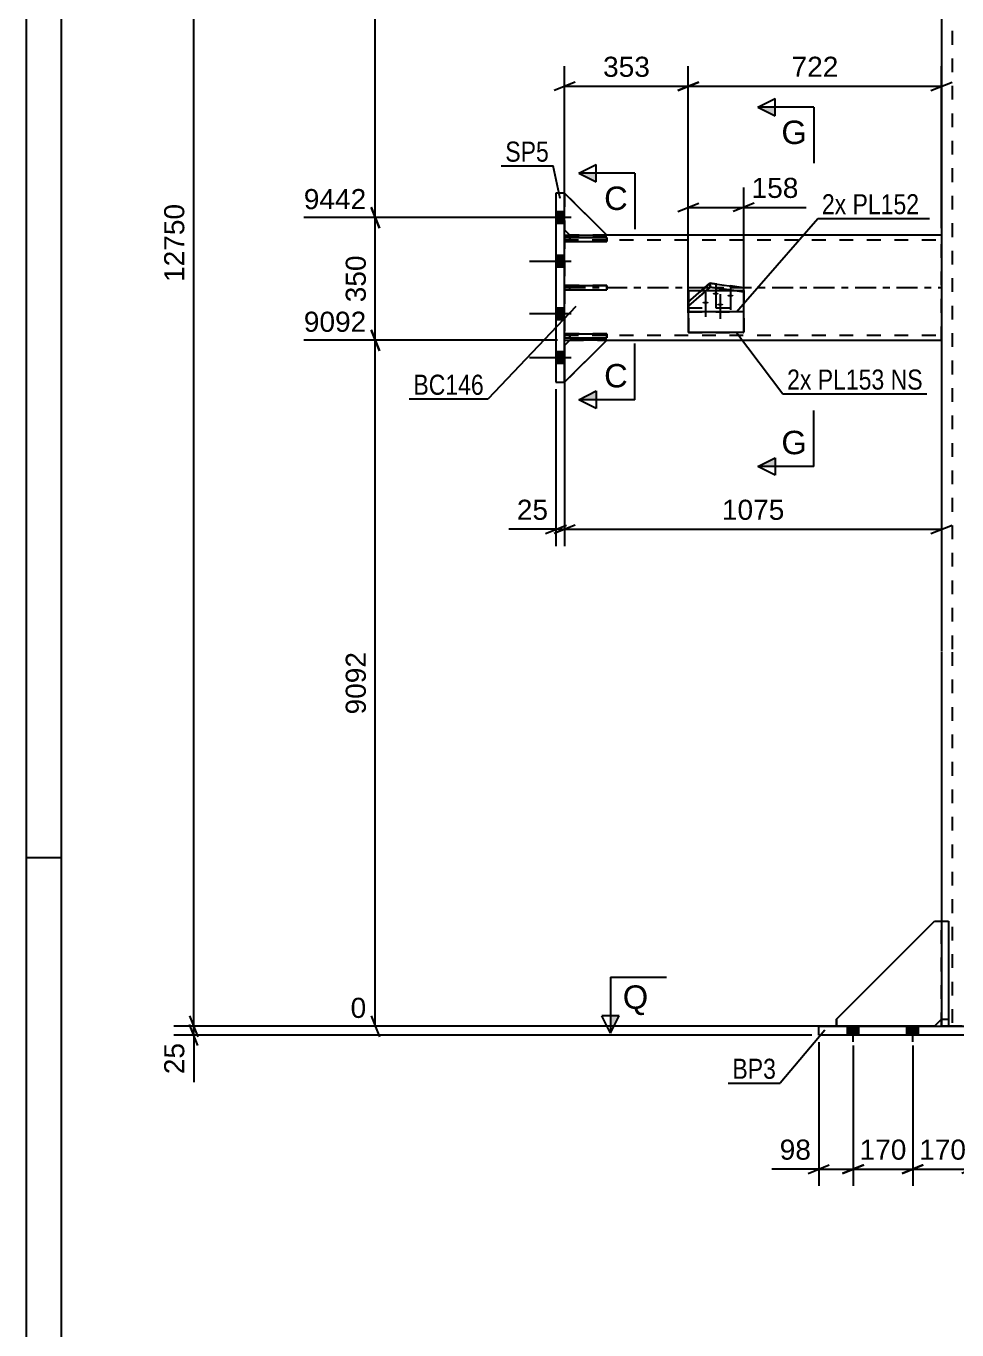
# Model space of a CAD drawing. Header units: millimetres. Extents: x 0 to 841, y 0 to 594.
# Drawn here: x 0 to 132.8, y 230.6 to 416.7 of the extents above; entities that cross this region are included whole.
import ezdxf

# ---------------------------------------------------------------- set-up
doc = ezdxf.new("R2010")
doc.units = ezdxf.units.MM
doc.linetypes.add('DXK_LINE_DOT2', pattern=[3.9198, 1.9599, -1.9599])
doc.linetypes.add('DXK_LINE_DOT3', pattern=[5.9187, 2.979, -0.9799, 0.9799, -0.9799])
doc.styles.add('Arial', font='arial.ttf', dxfattribs={"height": 0.2})
doc.styles.add('Arial Narrow', font='ARIALN.TTF', dxfattribs={"height": 0.2})

# ---------------------------------------------------------------- blocks, each defined once
blk = doc.blocks.new('Unknown-284856302-1131')
at = {"color": 5, "linetype": 'Continuous'}
for p, q in [((0, 594), (0, 0)), ((5, 589), (5, 5)), ((5, 298), (0, 298))]:
    blk.add_line(p, q, dxfattribs=at)
blk = doc.blocks.new('Bolt-284856302-4475 - 4376')
at = {"color": 1, "linetype": 'DXK_LINE_DOT2'}
for p, q in [((98.36, 379.98), (98.36, 376.46)), ((100.46, 379.7), (100.46, 376.18)), ((96.91, 378.71), (96.91, 375.18)), ((99, 378.42), (99, 374.9))]:
    blk.add_line(p, q, dxfattribs=at)
blk = doc.blocks.new('Part-284856302-4394 - 4376')
at = {"color": 7, "linetype": 'DXK_LINE_DOT2'}
for p, q in [((97.55, 379.97), (94.46, 377.27)), ((102.35, 379.31), (97.55, 379.97)), ((97.55, 379.97), (97.55, 379.41)), ((97.55, 379.41), (94.46, 376.7)), ((97.55, 379.41), (102.35, 378.74)), ((102.35, 375.87), (102.35, 379.31)), ((94.46, 377.27), (94.46, 375.87)), ((94.46, 376.44), (102.35, 376.44)), ((94.46, 375.87), (102.35, 375.87))]:
    blk.add_line(p, q, dxfattribs=at)
blk = doc.blocks.new('Bolt-284856302-4395 - 4376')
at = {"linetype": 'Continuous'}
for points in [[(98.35, 378.63), (98.45, 378.63), (98.54, 378.62), (98.62, 378.6), (98.69, 378.58), (98.74, 378.55), (98.78, 378.52), (98.8, 378.49), (98.8, 378.46), (98.78, 378.43), (98.74, 378.4), (98.69, 378.37), (98.62, 378.35), (98.54, 378.34), (98.45, 378.33), (98.35, 378.32), (98.26, 378.33), (98.17, 378.34), (98.09, 378.35), (98.02, 378.37), (97.96, 378.4), (97.92, 378.43), (97.9, 378.46), (97.9, 378.49), (97.92, 378.52), (97.96, 378.55), (98.02, 378.58), (98.09, 378.6), (98.17, 378.62), (98.26, 378.63)], [(100.45, 378.35), (100.54, 378.35), (100.63, 378.34), (100.71, 378.32), (100.78, 378.3), (100.84, 378.27), (100.88, 378.24), (100.9, 378.21), (100.9, 378.18), (100.88, 378.15), (100.84, 378.12), (100.78, 378.09), (100.71, 378.07), (100.63, 378.05), (100.54, 378.04), (100.45, 378.04), (100.35, 378.04), (100.26, 378.05), (100.18, 378.07), (100.11, 378.09), (100.06, 378.12), (100.02, 378.15), (100, 378.18), (100, 378.21), (100.02, 378.24), (100.06, 378.27), (100.11, 378.3), (100.18, 378.32), (100.26, 378.34), (100.35, 378.35)], [(96.89, 377.36), (96.99, 377.35), (97.08, 377.34), (97.16, 377.33), (97.23, 377.3), (97.28, 377.28), (97.32, 377.25), (97.34, 377.22), (97.34, 377.19), (97.32, 377.15), (97.28, 377.12), (97.23, 377.1), (97.16, 377.08), (97.08, 377.06), (96.99, 377.05), (96.89, 377.05), (96.8, 377.05), (96.71, 377.06), (96.63, 377.08), (96.56, 377.1), (96.51, 377.12), (96.47, 377.15), (96.45, 377.19), (96.45, 377.22), (96.47, 377.25), (96.51, 377.28), (96.56, 377.3), (96.63, 377.33), (96.71, 377.34), (96.8, 377.35)], [(98.99, 377.08), (99.08, 377.07), (99.17, 377.06), (99.25, 377.05), (99.32, 377.02), (99.38, 377), (99.42, 376.97), (99.44, 376.94), (99.44, 376.91), (99.42, 376.87), (99.38, 376.84), (99.32, 376.82), (99.25, 376.8), (99.17, 376.78), (99.08, 376.77), (98.99, 376.77), (98.9, 376.77), (98.81, 376.78), (98.73, 376.8), (98.66, 376.82), (98.6, 376.84), (98.56, 376.87), (98.54, 376.91), (98.54, 376.94), (98.56, 376.97), (98.6, 377), (98.66, 377.02), (98.73, 377.05), (98.81, 377.06), (98.9, 377.07)]]:
    blk.add_hatch(color=1, dxfattribs=at).paths.add_polyline_path(points)
at = {"color": 1, "linetype": 'Continuous'}
for p, q in [((98.35, 379.98), (98.35, 376.46)), ((100.45, 379.7), (100.45, 376.18)), ((96.89, 378.71), (96.89, 375.18)), ((98.99, 378.42), (98.99, 374.9))]:
    blk.add_line(p, q, dxfattribs=at)
blk = doc.blocks.new('Part-284856302-4400 - 4376')
at = {"color": 2, "linetype": 'Continuous'}
for p, q in [((94.45, 377.27), (97.54, 379.97)), ((97.54, 379.97), (102.34, 379.31)), ((97.54, 379.97), (97.54, 379.41)), ((97.54, 379.41), (94.45, 376.7)), ((102.34, 378.74), (97.54, 379.41)), ((102.34, 379.31), (102.34, 375.87)), ((94.45, 375.87), (94.45, 377.27)), ((102.34, 375.87), (94.45, 375.87))]:
    blk.add_line(p, q, dxfattribs=at)
at = {"color": 7, "linetype": 'DXK_LINE_DOT2'}
blk.add_line((94.45, 376.44), (102.34, 376.44), dxfattribs=at)
blk = doc.blocks.new('Bolt-284856302-4474 - 4376')
at = {"linetype": 'Continuous'}
for points in [[(75.56, 390.16), (75.56, 388.51), (76.81, 388.51), (76.81, 390.16)], [(75.56, 390.16), (75.56, 388.51), (76.81, 388.51), (76.81, 390.16)], [(75.56, 390.16), (75.56, 388.51), (76.81, 388.51), (76.81, 390.16)], [(75.56, 383.91), (75.56, 382.26), (76.81, 382.26), (76.81, 383.91)], [(75.56, 383.91), (75.56, 382.26), (76.81, 382.26), (76.81, 383.91)], [(75.56, 376.41), (75.56, 374.76), (76.81, 374.76), (76.81, 376.41)], [(75.56, 376.41), (75.56, 374.76), (76.81, 374.76), (76.81, 376.41)], [(75.56, 370.16), (75.56, 368.51), (76.81, 368.51), (76.81, 370.16)], [(75.56, 370.16), (75.56, 368.51), (76.81, 368.51), (76.81, 370.16)], [(75.56, 370.16), (75.56, 368.51), (76.81, 368.51), (76.81, 370.16)]]:
    blk.add_hatch(color=1, dxfattribs=at).paths.add_polyline_path(points)
at = {"color": 1, "linetype": 'Continuous'}
for p, q in [((77.76, 389.34), (71.81, 389.34)), ((77.76, 389.34), (71.81, 389.34)), ((77.76, 389.34), (71.81, 389.34)), ((76.81, 390.16), (75.56, 390.16)), ((76.81, 390.16), (75.56, 390.16)), ((76.81, 390.16), (75.56, 390.16)), ((76.81, 388.51), (75.56, 388.51)), ((76.81, 388.51), (75.56, 388.51)), ((76.81, 388.51), (75.56, 388.51)), ((76.81, 383.91), (75.56, 383.91)), ((76.81, 383.91), (75.56, 383.91)), ((77.76, 383.09), (71.81, 383.09)), ((77.76, 383.09), (71.81, 383.09)), ((76.81, 382.26), (75.56, 382.26)), ((76.81, 382.26), (75.56, 382.26)), ((76.81, 376.41), (75.56, 376.41)), ((76.81, 376.41), (75.56, 376.41)), ((77.76, 375.59), (71.81, 375.59)), ((77.76, 375.59), (71.81, 375.59)), ((76.81, 374.76), (75.56, 374.76)), ((76.81, 374.76), (75.56, 374.76)), ((77.76, 369.34), (71.81, 369.34)), ((77.76, 369.34), (71.81, 369.34)), ((77.76, 369.34), (71.81, 369.34)), ((76.81, 370.16), (75.56, 370.16)), ((76.81, 370.16), (75.56, 370.16)), ((76.81, 370.16), (75.56, 370.16)), ((76.81, 368.51), (75.56, 368.51)), ((76.81, 368.51), (75.56, 368.51)), ((76.81, 368.51), (75.56, 368.51))]:
    blk.add_line(p, q, dxfattribs=at)
blk = doc.blocks.new('Part-284856302-4413 - 4376')
at = {"color": 7, "linetype": 'DXK_LINE_DOT2'}
for p, q in [((82.81, 372.76), (76.81, 372.76)), ((76.81, 372.76), (76.81, 372.16)), ((76.81, 372.16), (82.81, 372.16)), ((77.56, 372.76), (77.56, 372.16)), ((82.81, 372.16), (82.81, 372.76))]:
    blk.add_line(p, q, dxfattribs=at)
blk = doc.blocks.new('Part-284856302-4414 - 4376')
at = {"color": 2, "linetype": 'Continuous'}
for p, q in [((76.81, 372.76), (82.81, 372.76)), ((76.81, 372.76), (76.81, 372.16)), ((76.81, 372.16), (82.81, 372.16)), ((82.81, 372.76), (82.81, 372.16))]:
    blk.add_line(p, q, dxfattribs=at)
at = {"color": 7, "linetype": 'DXK_LINE_DOT2'}
blk.add_line((77.56, 372.16), (77.56, 372.76), dxfattribs=at)
blk = doc.blocks.new('Part-284856302-4415 - 4376')
at = {"color": 2, "linetype": 'Continuous'}
for p, q in [((76.81, 379.64), (82.81, 379.64)), ((76.81, 379.64), (76.81, 379.04)), ((82.81, 379.64), (82.81, 379.04)), ((76.81, 379.04), (82.81, 379.04))]:
    blk.add_line(p, q, dxfattribs=at)
at = {"color": 7, "linetype": 'DXK_LINE_DOT2'}
blk.add_line((77.56, 379.04), (77.56, 379.64), dxfattribs=at)
blk = doc.blocks.new('Part-284856302-4487 - 4376')
at = {"color": 7, "linetype": 'DXK_LINE_DOT2'}
for p, q in [((115.56, 274.94), (129.56, 288.94)), ((129.56, 288.94), (130.56, 288.94)), ((130.56, 288.94), (130.56, 274.94)), ((115.56, 273.94), (115.56, 274.94)), ((129.56, 273.94), (115.56, 273.94)), ((130.56, 274.94), (129.56, 273.94))]:
    blk.add_line(p, q, dxfattribs=at)
blk = doc.blocks.new('Part-284856302-4488 - 4376')
at = {"color": 2, "linetype": 'Continuous'}
for p, q in [((115.56, 274.94), (129.56, 288.94)), ((129.56, 288.94), (130.56, 288.94)), ((115.56, 274.94), (115.56, 273.94)), ((130.56, 274.94), (129.56, 273.94))]:
    blk.add_line(p, q, dxfattribs=at)
at = {"color": 7, "linetype": 'DXK_LINE_DOT2'}
for p, q in [((130.56, 288.94), (130.56, 274.94)), ((129.56, 273.94), (115.56, 273.94))]:
    blk.add_line(p, q, dxfattribs=at)
blk = doc.blocks.new('Part-284856302-4493 - 4376')
at = {"color": 2, "linetype": 'Continuous'}
for p, q in [((94.45, 378.92), (96.34, 378.92)), ((94.45, 378.92), (94.45, 377.27)), ((94.45, 375.87), (94.45, 372.92)), ((102.34, 375.87), (102.34, 372.92)), ((102.34, 372.92), (94.45, 372.92))]:
    blk.add_line(p, q, dxfattribs=at)
at = {"color": 7, "linetype": 'DXK_LINE_DOT2'}
for p, q in [((96.34, 378.92), (102.34, 378.92)), ((102.34, 378.92), (102.34, 375.87)), ((94.45, 377.27), (94.45, 375.87))]:
    blk.add_line(p, q, dxfattribs=at)
blk = doc.blocks.new('Part-284856302-4441 - 4376')
at = {"color": 2, "linetype": 'Continuous'}
for p, q in [((130.56, 435.56), (130.56, 327.44)), ((130.56, 327.34), (130.56, 288.94))]:
    blk.add_line(p, q, dxfattribs=at)
at = {"color": 7, "linetype": 'DXK_LINE_DOT2'}
for p, q in [((132.06, 435.56), (132.06, 327.44)), ((132.06, 327.34), (132.06, 273.94)), ((130.56, 288.94), (130.56, 273.94)), ((180.56, 273.94), (130.56, 273.94))]:
    blk.add_line(p, q, dxfattribs=at)
blk = doc.blocks.new('Bolt-284856302-4471 - 4376')
at = {"linetype": 'Continuous'}
for points in [[(118.78, 273.94), (117.13, 273.94), (117.13, 272.69), (118.78, 272.69)], [(118.78, 273.94), (117.13, 273.94), (117.13, 272.69), (118.78, 272.69)], [(118.78, 273.94), (117.13, 273.94), (117.13, 272.69), (118.78, 272.69)], [(118.78, 273.94), (117.13, 273.94), (117.13, 272.69), (118.78, 272.69)], [(118.78, 273.94), (117.13, 273.94), (117.13, 272.69), (118.78, 272.69)], [(118.78, 273.94), (117.13, 273.94), (117.13, 272.69), (118.78, 272.69)], [(118.78, 273.94), (117.13, 273.94), (117.13, 272.69), (118.78, 272.69)], [(118.78, 273.94), (117.13, 273.94), (117.13, 272.69), (118.78, 272.69)], [(127.28, 273.94), (125.63, 273.94), (125.63, 272.69), (127.28, 272.69)], [(127.28, 273.94), (125.63, 273.94), (125.63, 272.69), (127.28, 272.69)], [(127.28, 273.94), (125.63, 273.94), (125.63, 272.69), (127.28, 272.69)], [(127.28, 273.94), (125.63, 273.94), (125.63, 272.69), (127.28, 272.69)], [(127.28, 273.94), (125.63, 273.94), (125.63, 272.69), (127.28, 272.69)], [(127.28, 273.94), (125.63, 273.94), (125.63, 272.69), (127.28, 272.69)], [(127.28, 273.94), (125.63, 273.94), (125.63, 272.69), (127.28, 272.69)], [(127.28, 273.94), (125.63, 273.94), (125.63, 272.69), (127.28, 272.69)], [(135.78, 273.94), (134.13, 273.94), (134.13, 272.69), (135.78, 272.69)], [(135.78, 273.94), (134.13, 273.94), (134.13, 272.69), (135.78, 272.69)], [(135.78, 273.94), (134.13, 273.94), (134.13, 272.69), (135.78, 272.69)], [(135.78, 273.94), (134.13, 273.94), (134.13, 272.69), (135.78, 272.69)], [(148.88, 273.94), (147.23, 273.94), (147.23, 272.69), (148.88, 272.69)], [(148.88, 273.94), (147.23, 273.94), (147.23, 272.69), (148.88, 272.69)], [(148.88, 273.94), (147.23, 273.94), (147.23, 272.69), (148.88, 272.69)], [(148.88, 273.94), (147.23, 273.94), (147.23, 272.69), (148.88, 272.69)], [(163.88, 273.94), (162.23, 273.94), (162.23, 272.69), (163.88, 272.69)], [(163.88, 273.94), (162.23, 273.94), (162.23, 272.69), (163.88, 272.69)], [(163.88, 273.94), (162.23, 273.94), (162.23, 272.69), (163.88, 272.69)], [(163.88, 273.94), (162.23, 273.94), (162.23, 272.69), (163.88, 272.69)], [(176.98, 273.94), (175.33, 273.94), (175.33, 272.69), (176.98, 272.69)], [(176.98, 273.94), (175.33, 273.94), (175.33, 272.69), (176.98, 272.69)], [(176.98, 273.94), (175.33, 273.94), (175.33, 272.69), (176.98, 272.69)], [(176.98, 273.94), (175.33, 273.94), (175.33, 272.69), (176.98, 272.69)], [(185.48, 273.94), (183.83, 273.94), (183.83, 272.69), (185.48, 272.69)], [(185.48, 273.94), (183.83, 273.94), (183.83, 272.69), (185.48, 272.69)], [(185.48, 273.94), (183.83, 273.94), (183.83, 272.69), (185.48, 272.69)], [(185.48, 273.94), (183.83, 273.94), (183.83, 272.69), (185.48, 272.69)], [(185.48, 273.94), (183.83, 273.94), (183.83, 272.69), (185.48, 272.69)], [(185.48, 273.94), (183.83, 273.94), (183.83, 272.69), (185.48, 272.69)], [(185.48, 273.94), (183.83, 273.94), (183.83, 272.69), (185.48, 272.69)], [(185.48, 273.94), (183.83, 273.94), (183.83, 272.69), (185.48, 272.69)], [(193.98, 273.94), (192.33, 273.94), (192.33, 272.69), (193.98, 272.69)], [(193.98, 273.94), (192.33, 273.94), (192.33, 272.69), (193.98, 272.69)], [(193.98, 273.94), (192.33, 273.94), (192.33, 272.69), (193.98, 272.69)], [(193.98, 273.94), (192.33, 273.94), (192.33, 272.69), (193.98, 272.69)], [(193.98, 273.94), (192.33, 273.94), (192.33, 272.69), (193.98, 272.69)], [(193.98, 273.94), (192.33, 273.94), (192.33, 272.69), (193.98, 272.69)], [(193.98, 273.94), (192.33, 273.94), (192.33, 272.69), (193.98, 272.69)], [(193.98, 273.94), (192.33, 273.94), (192.33, 272.69), (193.98, 272.69)]]:
    blk.add_hatch(color=1, dxfattribs=at).paths.add_polyline_path(points)
at = {"color": 1, "linetype": 'Continuous'}
for p, q in [((117.13, 272.69), (117.13, 273.94)), ((117.13, 272.69), (117.13, 273.94)), ((117.13, 272.69), (117.13, 273.94)), ((117.13, 272.69), (117.13, 273.94)), ((117.13, 272.69), (117.13, 273.94)), ((117.13, 272.69), (117.13, 273.94)), ((117.13, 272.69), (117.13, 273.94)), ((117.13, 272.69), (117.13, 273.94)), ((117.96, 271.74), (117.96, 273.94)), ((117.96, 271.74), (117.96, 273.94)), ((117.96, 271.74), (117.96, 273.94)), ((117.96, 271.74), (117.96, 273.94)), ((117.96, 271.74), (117.96, 273.94)), ((117.96, 271.74), (117.96, 273.94)), ((117.96, 271.74), (117.96, 273.94)), ((117.96, 271.74), (117.96, 273.94)), ((118.78, 272.69), (118.78, 273.94)), ((118.78, 272.69), (118.78, 273.94)), ((118.78, 272.69), (118.78, 273.94)), ((118.78, 272.69), (118.78, 273.94)), ((118.78, 272.69), (118.78, 273.94)), ((118.78, 272.69), (118.78, 273.94)), ((118.78, 272.69), (118.78, 273.94)), ((118.78, 272.69), (118.78, 273.94)), ((125.63, 272.69), (125.63, 273.94)), ((125.63, 272.69), (125.63, 273.94)), ((125.63, 272.69), (125.63, 273.94)), ((125.63, 272.69), (125.63, 273.94)), ((125.63, 272.69), (125.63, 273.94)), ((125.63, 272.69), (125.63, 273.94)), ((125.63, 272.69), (125.63, 273.94)), ((125.63, 272.69), (125.63, 273.94)), ((126.46, 271.74), (126.46, 273.94)), ((126.46, 271.74), (126.46, 273.94)), ((126.46, 271.74), (126.46, 273.94)), ((126.46, 271.74), (126.46, 273.94)), ((126.46, 271.74), (126.46, 273.94)), ((126.46, 271.74), (126.46, 273.94)), ((126.46, 271.74), (126.46, 273.94)), ((126.46, 271.74), (126.46, 273.94)), ((127.28, 272.69), (127.28, 273.94)), ((127.28, 272.69), (127.28, 273.94)), ((127.28, 272.69), (127.28, 273.94)), ((127.28, 272.69), (127.28, 273.94)), ((127.28, 272.69), (127.28, 273.94)), ((127.28, 272.69), (127.28, 273.94)), ((127.28, 272.69), (127.28, 273.94)), ((127.28, 272.69), (127.28, 273.94)), ((134.13, 272.69), (134.13, 273.94)), ((134.13, 272.69), (134.13, 273.94)), ((134.13, 272.69), (134.13, 273.94)), ((134.13, 272.69), (134.13, 273.94)), ((134.96, 271.74), (134.96, 273.94)), ((134.96, 271.74), (134.96, 273.94)), ((134.96, 271.74), (134.96, 273.94)), ((134.96, 271.74), (134.96, 273.94)), ((135.78, 272.69), (135.78, 273.94)), ((135.78, 272.69), (135.78, 273.94)), ((135.78, 272.69), (135.78, 273.94)), ((135.78, 272.69), (135.78, 273.94)), ((147.23, 272.69), (147.23, 273.94)), ((147.23, 272.69), (147.23, 273.94)), ((147.23, 272.69), (147.23, 273.94)), ((147.23, 272.69), (147.23, 273.94)), ((148.06, 271.74), (148.06, 273.94)), ((148.06, 271.74), (148.06, 273.94)), ((148.06, 271.74), (148.06, 273.94)), ((148.06, 271.74), (148.06, 273.94)), ((148.88, 272.69), (148.88, 273.94)), ((148.88, 272.69), (148.88, 273.94)), ((148.88, 272.69), (148.88, 273.94)), ((148.88, 272.69), (148.88, 273.94)), ((162.23, 272.69), (162.23, 273.94)), ((162.23, 272.69), (162.23, 273.94)), ((162.23, 272.69), (162.23, 273.94)), ((162.23, 272.69), (162.23, 273.94)), ((163.06, 271.74), (163.06, 273.94)), ((163.06, 271.74), (163.06, 273.94)), ((163.06, 271.74), (163.06, 273.94)), ((163.06, 271.74), (163.06, 273.94)), ((163.88, 272.69), (163.88, 273.94)), ((163.88, 272.69), (163.88, 273.94)), ((163.88, 272.69), (163.88, 273.94)), ((163.88, 272.69), (163.88, 273.94)), ((175.33, 272.69), (175.33, 273.94)), ((175.33, 272.69), (175.33, 273.94)), ((175.33, 272.69), (175.33, 273.94)), ((175.33, 272.69), (175.33, 273.94)), ((176.16, 271.74), (176.16, 273.94)), ((176.16, 271.74), (176.16, 273.94)), ((176.16, 271.74), (176.16, 273.94)), ((176.16, 271.74), (176.16, 273.94)), ((176.98, 272.69), (176.98, 273.94)), ((176.98, 272.69), (176.98, 273.94)), ((176.98, 272.69), (176.98, 273.94)), ((176.98, 272.69), (176.98, 273.94)), ((183.83, 272.69), (183.83, 273.94)), ((183.83, 272.69), (183.83, 273.94)), ((183.83, 272.69), (183.83, 273.94)), ((183.83, 272.69), (183.83, 273.94)), ((183.83, 272.69), (183.83, 273.94)), ((183.83, 272.69), (183.83, 273.94)), ((183.83, 272.69), (183.83, 273.94)), ((183.83, 272.69), (183.83, 273.94)), ((184.66, 271.74), (184.66, 273.94)), ((184.66, 271.74), (184.66, 273.94)), ((184.66, 271.74), (184.66, 273.94)), ((184.66, 271.74), (184.66, 273.94)), ((184.66, 271.74), (184.66, 273.94)), ((184.66, 271.74), (184.66, 273.94)), ((184.66, 271.74), (184.66, 273.94)), ((184.66, 271.74), (184.66, 273.94)), ((185.48, 272.69), (185.48, 273.94)), ((185.48, 272.69), (185.48, 273.94)), ((185.48, 272.69), (185.48, 273.94)), ((185.48, 272.69), (185.48, 273.94)), ((185.48, 272.69), (185.48, 273.94)), ((185.48, 272.69), (185.48, 273.94)), ((185.48, 272.69), (185.48, 273.94)), ((185.48, 272.69), (185.48, 273.94)), ((192.33, 272.69), (192.33, 273.94)), ((192.33, 272.69), (192.33, 273.94)), ((192.33, 272.69), (192.33, 273.94)), ((192.33, 272.69), (192.33, 273.94)), ((192.33, 272.69), (192.33, 273.94)), ((192.33, 272.69), (192.33, 273.94)), ((192.33, 272.69), (192.33, 273.94)), ((192.33, 272.69), (192.33, 273.94)), ((193.16, 271.74), (193.16, 273.94)), ((193.16, 271.74), (193.16, 273.94)), ((193.16, 271.74), (193.16, 273.94)), ((193.16, 271.74), (193.16, 273.94)), ((193.16, 271.74), (193.16, 273.94)), ((193.16, 271.74), (193.16, 273.94)), ((193.16, 271.74), (193.16, 273.94)), ((193.16, 271.74), (193.16, 273.94)), ((193.98, 272.69), (193.98, 273.94)), ((193.98, 272.69), (193.98, 273.94)), ((193.98, 272.69), (193.98, 273.94)), ((193.98, 272.69), (193.98, 273.94)), ((193.98, 272.69), (193.98, 273.94)), ((193.98, 272.69), (193.98, 273.94)), ((193.98, 272.69), (193.98, 273.94)), ((193.98, 272.69), (193.98, 273.94))]:
    blk.add_line(p, q, dxfattribs=at)
blk = doc.blocks.new('Part-284856302-4484 - 4376')
at = {"color": 7, "linetype": 'DXK_LINE_DOT2'}
for p, q in [((130.56, 273.94), (130.56, 288.94)), ((130.56, 288.94), (131.56, 288.94)), ((131.56, 288.94), (131.56, 273.94)), ((130.56, 274.94), (131.56, 274.94)), ((131.56, 273.94), (130.56, 273.94))]:
    blk.add_line(p, q, dxfattribs=at)
blk = doc.blocks.new('Part-284856302-4494 - 4376')
at = {"color": 7, "linetype": 'DXK_LINE_DOT2'}
for p, q in [((82.81, 386.51), (76.81, 386.51)), ((76.81, 386.51), (76.81, 385.91)), ((76.81, 385.91), (82.81, 385.91)), ((77.56, 386.51), (77.56, 385.91)), ((82.81, 385.91), (82.81, 386.51))]:
    blk.add_line(p, q, dxfattribs=at)
blk = doc.blocks.new('Part-284856302-4495 - 4376')
at = {"color": 7, "linetype": 'DXK_LINE_DOT2'}
for p, q in [((82.81, 379.64), (76.81, 379.64)), ((76.81, 379.64), (76.81, 379.04)), ((77.56, 379.04), (77.56, 379.64)), ((82.81, 379.04), (82.81, 379.64)), ((76.81, 379.04), (82.81, 379.04))]:
    blk.add_line(p, q, dxfattribs=at)
blk = doc.blocks.new('Part-284856302-4522 - 4376')
at = {"color": 7, "linetype": 'DXK_LINE_DOT2'}
for p, q in [((94.46, 378.92), (94.46, 372.92)), ((94.46, 378.92), (102.35, 378.92)), ((102.35, 378.92), (102.35, 372.92)), ((94.46, 372.92), (102.35, 372.92))]:
    blk.add_line(p, q, dxfattribs=at)
blk = doc.blocks.new('Part-284856302-4529 - 4376')
at = {"color": 2, "linetype": 'Continuous'}
for p, q in [((130.56, 288.94), (130.56, 273.94)), ((130.56, 288.94), (131.56, 288.94)), ((131.56, 288.94), (131.56, 273.94)), ((130.56, 274.94), (131.56, 274.94))]:
    blk.add_line(p, q, dxfattribs=at)
at = {"color": 7, "linetype": 'DXK_LINE_DOT2'}
blk.add_line((130.56, 273.94), (131.56, 273.94), dxfattribs=at)
blk = doc.blocks.new('Part-284856302-4547 - 4376')
at = {"color": 7, "linetype": 'DXK_LINE_DOT2'}
for p, q in [((76.81, 387.59), (76.81, 392.84)), ((76.81, 392.84), (82.81, 386.84)), ((77.56, 386.84), (76.81, 387.59)), ((82.81, 386.84), (77.56, 386.84))]:
    blk.add_line(p, q, dxfattribs=at)
blk = doc.blocks.new('Part-284856302-4548 - 4376')
at = {"color": 2, "linetype": 'Continuous'}
for p, q in [((76.81, 392.84), (82.81, 386.84)), ((76.81, 387.59), (77.56, 386.84)), ((77.56, 386.84), (82.81, 386.84))]:
    blk.add_line(p, q, dxfattribs=at)
at = {"color": 7, "linetype": 'DXK_LINE_DOT2'}
blk.add_line((76.81, 392.84), (76.81, 387.59), dxfattribs=at)
blk = doc.blocks.new('Part-284856302-4552 - 4376')
at = {"color": 2, "linetype": 'Continuous'}
for p, q in [((76.81, 386.51), (82.81, 386.51)), ((76.81, 386.51), (76.81, 385.91)), ((76.81, 385.91), (82.81, 385.91)), ((82.81, 386.51), (82.81, 385.91))]:
    blk.add_line(p, q, dxfattribs=at)
at = {"color": 7, "linetype": 'DXK_LINE_DOT2'}
blk.add_line((77.56, 385.91), (77.56, 386.51), dxfattribs=at)
blk = doc.blocks.new('Part-284856302-4557 - 4376')
at = {"color": 2, "linetype": 'Continuous'}
for p, q in [((76.81, 386.84), (77.56, 386.84)), ((130.56, 386.84), (82.81, 386.84)), ((76.81, 371.84), (77.56, 371.84)), ((82.81, 371.84), (130.56, 371.84))]:
    blk.add_line(p, q, dxfattribs=at)
at = {"color": 7, "linetype": 'DXK_LINE_DOT2'}
for p, q in [((76.81, 386.84), (76.81, 371.84)), ((76.81, 386.14), (130.56, 386.14)), ((77.56, 386.84), (82.81, 386.84)), ((130.56, 371.84), (130.56, 386.84)), ((130.56, 386.84), (130.56, 386.84)), ((130.56, 386.84), (130.56, 386.84)), ((76.81, 372.54), (130.56, 372.54)), ((77.56, 371.84), (82.81, 371.84)), ((130.56, 371.84), (130.56, 371.84)), ((130.56, 371.84), (130.56, 371.84))]:
    blk.add_line(p, q, dxfattribs=at)
at = {"color": 7, "linetype": 'DXK_LINE_DOT3'}
blk.add_line((76.81, 379.34), (130.56, 379.34), dxfattribs=at)
blk = doc.blocks.new('Part-284856302-4569 - 4376')
at = {"color": 7, "linetype": 'DXK_LINE_DOT2'}
for p, q in [((77.56, 371.84), (76.81, 371.09)), ((76.81, 365.84), (82.81, 371.84)), ((76.81, 371.09), (76.81, 365.84)), ((82.81, 371.84), (77.56, 371.84))]:
    blk.add_line(p, q, dxfattribs=at)
blk = doc.blocks.new('Part-284856302-4570 - 4376')
at = {"color": 2, "linetype": 'Continuous'}
for p, q in [((77.56, 371.84), (76.81, 371.09)), ((76.81, 365.84), (82.81, 371.84)), ((82.81, 371.84), (77.56, 371.84))]:
    blk.add_line(p, q, dxfattribs=at)
at = {"color": 7, "linetype": 'DXK_LINE_DOT2'}
blk.add_line((76.81, 371.09), (76.81, 365.84), dxfattribs=at)
blk = doc.blocks.new('Part-284856302-4581 - 4376')
at = {"color": 2, "linetype": 'Continuous'}
for p, q in [((113.06, 272.69), (113.06, 273.94)), ((113.06, 273.94), (198.06, 273.94)), ((198.06, 273.94), (198.06, 272.69)), ((198.06, 272.69), (113.06, 272.69))]:
    blk.add_line(p, q, dxfattribs=at)
blk = doc.blocks.new('Part-284856302-4606 - 4376')
at = {"color": 2, "linetype": 'Continuous'}
for p, q in [((75.56, 392.84), (75.56, 365.84)), ((76.81, 392.84), (75.56, 392.84)), ((76.81, 365.84), (76.81, 392.84)), ((75.56, 365.84), (76.81, 365.84))]:
    blk.add_line(p, q, dxfattribs=at)
blk = doc.blocks.new('StraightDimension-284856302-4844 - 4376')
at = {"color": 7, "linetype": 'Continuous'}
for p, q in [((113.06, 271.69), (113.06, 251.16)), ((117.96, 271.18), (117.96, 251.16)), ((111.56, 252.96), (114.56, 254.16)), ((113.06, 253.56), (117.96, 253.56)), ((119.46, 254.16), (116.46, 252.96))]:
    blk.add_line(p, q, dxfattribs=at)
at = {"color": 0}
blk.add_wipeout([(112.53, 254.31), (112.53, 258.51), (106.88, 258.51), (106.88, 254.31)], dxfattribs=at)
at = {"color": 7, "linetype": 'Continuous'}
blk.add_line((113.06, 253.56), (106.36, 253.56), dxfattribs=at)
blk.add_line((113.06, 253.56), (106.36, 253.56), dxfattribs=at)
at = {"color": 3, "style": 'Arial'}
blk.add_text('98', height=2.865, dxfattribs=at).set_placement((107.48, 254.91))
blk = doc.blocks.new('StraightDimension-284856302-17935 - 4376')
at = {"color": 7, "linetype": 'Continuous'}
for p, q in [((130.56, 381.71), (130.56, 342.46)), ((76.81, 370.84), (76.81, 342.46)), ((78.31, 345.46), (75.31, 344.26)), ((76.81, 344.86), (130.56, 344.86)), ((129.06, 344.26), (132.06, 345.46))]:
    blk.add_line(p, q, dxfattribs=at)
at = {"color": 0}
blk.add_wipeout([(108.73, 345.61), (108.73, 349.81), (98.64, 349.81), (98.64, 345.61)], dxfattribs=at)
at = {"color": 3, "style": 'Arial'}
blk.add_text('1075', height=2.865, dxfattribs=at).set_placement((99.24, 346.21))
blk = doc.blocks.new('StraightDimension-284856302-4765 - 4376')
at = {"color": 7, "linetype": 'Continuous'}
for p, q in [((23.31, 275.44), (24.51, 272.44)), ((112.06, 273.94), (21.06, 273.94)), ((24.51, 271.19), (23.31, 274.19)), ((23.91, 272.69), (23.91, 273.94)), ((112.06, 272.69), (21.06, 272.69))]:
    blk.add_line(p, q, dxfattribs=at)
at = {"color": 0}
blk.add_wipeout([(23.16, 272.16), (18.96, 272.16), (18.96, 266.51), (23.16, 266.51)], dxfattribs=at)
at = {"color": 7, "linetype": 'Continuous'}
blk.add_line((23.91, 272.69), (23.91, 265.99), dxfattribs=at)
blk.add_line((23.91, 272.69), (23.91, 265.99), dxfattribs=at)
at = {"color": 3, "style": 'Arial'}
blk.add_text('25', height=2.865, rotation=90.0002, dxfattribs=at).set_placement((22.56, 267.11))
blk = doc.blocks.new('StraightDimension-284856302-4775 - 4376')
at = {"color": 7, "linetype": 'Continuous'}
for p, q in [((23.91, 273.94), (23.91, 497.48)), ((23.31, 275.44), (24.51, 272.44)), ((112.06, 273.94), (21.06, 273.94))]:
    blk.add_line(p, q, dxfattribs=at)
at = {"color": 0}
blk.add_wipeout([(23.16, 391.86), (18.96, 391.86), (18.96, 379.55), (23.16, 379.55)], dxfattribs=at)
at = {"color": 3, "style": 'Arial'}
blk.add_text('12750', height=2.865, rotation=90.0002, dxfattribs=at).set_placement((22.56, 380.15))
blk = doc.blocks.new('StraightDimension-284856302-4824 - 4376')
at = {"color": 7, "linetype": 'Continuous'}
for p, q in [((117.96, 271.18), (117.96, 251.16)), ((126.46, 271.18), (126.46, 251.16)), ((116.46, 252.96), (119.46, 254.16)), ((117.96, 253.56), (126.46, 253.56)), ((127.96, 254.16), (124.96, 252.96))]:
    blk.add_line(p, q, dxfattribs=at)
at = {"color": 0}
blk.add_wipeout([(126.14, 254.31), (126.14, 258.51), (118.27, 258.51), (118.27, 254.31)], dxfattribs=at)
at = {"color": 3, "style": 'Arial'}
blk.add_text('170', height=2.865, dxfattribs=at).set_placement((118.87, 254.91))
blk = doc.blocks.new('StraightDimension-284856302-4900 - 4376')
at = {"color": 7, "linetype": 'Continuous'}
for p, q in [((126.46, 271.18), (126.46, 251.16)), ((134.96, 271.18), (134.96, 251.16)), ((124.96, 252.96), (127.96, 254.16)), ((126.46, 253.56), (134.96, 253.56)), ((136.46, 254.16), (133.46, 252.96))]:
    blk.add_line(p, q, dxfattribs=at)
at = {"color": 0}
blk.add_wipeout([(134.64, 254.31), (134.64, 258.51), (126.77, 258.51), (126.77, 254.31)], dxfattribs=at)
at = {"color": 3, "style": 'Arial'}
blk.add_text('170', height=2.865, dxfattribs=at).set_placement((127.37, 254.91))
blk = doc.blocks.new('StraightDimension-284856302-4986 - 4376')
at = {"color": 7, "linetype": 'Continuous'}
for p, q in [((50.4, 472.56), (49.2, 475.56)), ((75.81, 474.06), (32.89, 474.06)), ((49.8, 389.34), (49.8, 474.06)), ((49.2, 390.84), (50.4, 387.84)), ((72.06, 389.34), (39.61, 389.34))]:
    blk.add_line(p, q, dxfattribs=at)
at = {"color": 0, "linetype": 'Continuous'}
blk.add_wipeout([(44.6, 474.66), (44.6, 478.86), (32.29, 478.86), (32.29, 474.66)], dxfattribs=at)
at = {"color": 0}
blk.add_wipeout([(49.05, 436.75), (44.85, 436.75), (44.85, 426.65), (49.05, 426.65)], dxfattribs=at)
at = {"color": 3, "linetype": 'Continuous', "style": 'Arial'}
blk.add_text('12282', height=2.865, dxfattribs=at).set_placement((32.89, 475.26))
at = {"color": 3, "style": 'Arial'}
blk.add_text('2840', height=2.865, rotation=90.0002, dxfattribs=at).set_placement((48.45, 427.25))
blk = doc.blocks.new('StraightDimension-284856302-4993 - 4376')
at = {"color": 7, "linetype": 'Continuous'}
for p, q in [((50.4, 370.34), (49.2, 373.34)), ((75.81, 371.84), (39.61, 371.84)), ((49.8, 273.94), (49.8, 371.84)), ((49.2, 275.44), (50.4, 272.44)), ((129.56, 273.94), (46.28, 273.94))]:
    blk.add_line(p, q, dxfattribs=at)
at = {"color": 0, "linetype": 'Continuous'}
for points in [[(49.1, 372.44), (49.1, 376.64), (39.01, 376.64), (39.01, 372.44)], [(49.1, 274.54), (49.1, 278.74), (45.68, 278.74), (45.68, 274.54)]]:
    blk.add_wipeout(points, dxfattribs=at)
at = {"color": 0}
blk.add_wipeout([(49.05, 327.93), (44.85, 327.93), (44.85, 317.84), (49.05, 317.84)], dxfattribs=at)
at = {"color": 3, "linetype": 'Continuous', "style": 'Arial'}
for s, height, p in [('9092', 2.865, (39.61, 373.04)), ('0', 2.87, (46.28, 275.14))]:
    blk.add_text(s, height=height, dxfattribs=at).set_placement(p)
at = {"color": 3, "style": 'Arial'}
blk.add_text('9092', height=2.865, rotation=90.0002, dxfattribs=at).set_placement((48.45, 318.44))
blk = doc.blocks.new('StraightDimension-284856302-5001 - 4376')
at = {"color": 7, "linetype": 'Continuous'}
for p, q in [((50.4, 387.84), (49.2, 390.84)), ((72.06, 389.34), (39.61, 389.34)), ((49.8, 371.84), (49.8, 389.34)), ((49.2, 373.34), (50.4, 370.34)), ((75.81, 371.84), (39.61, 371.84))]:
    blk.add_line(p, q, dxfattribs=at)
at = {"color": 0, "linetype": 'Continuous'}
blk.add_wipeout([(49.1, 389.94), (49.1, 394.14), (39.01, 394.14), (39.01, 389.94)], dxfattribs=at)
at = {"color": 0}
blk.add_wipeout([(49.05, 384.52), (44.85, 384.52), (44.85, 376.65), (49.05, 376.65)], dxfattribs=at)
at = {"color": 3, "linetype": 'Continuous', "style": 'Arial'}
blk.add_text('9442', height=2.865, dxfattribs=at).set_placement((39.61, 390.54))
at = {"color": 3, "style": 'Arial'}
blk.add_text('350', height=2.865, rotation=90.0002, dxfattribs=at).set_placement((48.45, 377.25))
blk = doc.blocks.new('StraightDimension-284856302-11119 - 4376')
at = {"color": 7, "linetype": 'Continuous'}
for p, q in [((94.45, 375.76), (94.45, 410.92)), ((130.56, 387.84), (130.56, 410.92)), ((95.95, 408.67), (92.95, 407.47)), ((94.45, 408.07), (130.56, 408.07)), ((129.06, 407.47), (132.06, 408.67))]:
    blk.add_line(p, q, dxfattribs=at)
at = {"color": 0}
blk.add_wipeout([(116.44, 408.82), (116.44, 413.02), (108.57, 413.02), (108.57, 408.82)], dxfattribs=at)
at = {"color": 3, "style": 'Arial'}
blk.add_text('722', height=2.865, dxfattribs=at).set_placement((109.17, 409.42))
blk = doc.blocks.new('StraightDimension-284856302-11120 - 4376')
at = {"color": 7, "linetype": 'Continuous'}
for p, q in [((76.81, 387.84), (76.81, 410.92)), ((94.45, 375.76), (94.45, 410.92)), ((78.31, 408.67), (75.31, 407.47)), ((76.81, 408.07), (94.45, 408.07)), ((92.95, 407.47), (95.95, 408.67))]:
    blk.add_line(p, q, dxfattribs=at)
at = {"color": 0}
blk.add_wipeout([(89.56, 408.82), (89.56, 413.02), (81.69, 413.02), (81.69, 408.82)], dxfattribs=at)
at = {"color": 3, "style": 'Arial'}
blk.add_text('353', height=2.865, dxfattribs=at).set_placement((82.29, 409.42))
blk = doc.blocks.new('StraightDimension-284856302-11170 - 4376')
at = {"color": 7, "linetype": 'Continuous'}
for p, q in [((94.45, 379.45), (94.45, 393.64)), ((102.35, 378.59), (102.35, 393.64)), ((92.95, 390.19), (95.95, 391.39)), ((94.45, 390.79), (102.35, 390.79)), ((103.85, 391.39), (100.85, 390.19))]:
    blk.add_line(p, q, dxfattribs=at)
at = {"color": 0}
blk.add_wipeout([(110.74, 391.54), (110.74, 395.74), (102.87, 395.74), (102.87, 391.54)], dxfattribs=at)
at = {"color": 7, "linetype": 'Continuous'}
blk.add_line((102.35, 390.79), (111.27, 390.79), dxfattribs=at)
blk.add_line((102.35, 390.79), (111.27, 390.79), dxfattribs=at)
at = {"color": 3, "style": 'Arial'}
blk.add_text('158', height=2.865, dxfattribs=at).set_placement((103.47, 392.14))
blk = doc.blocks.new('StraightDimension-284856302-17936 - 4376')
at = {"color": 7, "linetype": 'Continuous'}
for p, q in [((76.81, 370.84), (76.81, 342.46)), ((75.56, 364.84), (75.56, 342.46)), ((74.06, 344.26), (77.06, 345.46)), ((78.31, 345.46), (75.31, 344.26)), ((75.56, 344.86), (76.81, 344.86))]:
    blk.add_line(p, q, dxfattribs=at)
at = {"color": 0}
blk.add_wipeout([(75.03, 345.61), (75.03, 349.81), (69.39, 349.81), (69.39, 345.61)], dxfattribs=at)
at = {"color": 7, "linetype": 'Continuous'}
blk.add_line((75.56, 344.86), (68.86, 344.86), dxfattribs=at)
blk.add_line((75.56, 344.86), (68.86, 344.86), dxfattribs=at)
at = {"color": 3, "style": 'Arial'}
blk.add_text('25', height=2.865, dxfattribs=at).set_placement((69.99, 346.21))
blk = doc.blocks.new('Mark-284856302-4553 - 4376')
at = {"color": 0}
blk.add_wipeout([(65.28, 364.05), (65.28, 367.05), (55.24, 367.05), (55.24, 364.05)], dxfattribs=at)
blk.add_wipeout([(65.28, 364.05), (65.28, 367.05), (55.24, 367.05), (55.24, 364.05)], dxfattribs=at)
at = {"color": 30, "linetype": 'Continuous'}
for p in [(78.4, 376.63), (54.64, 363.45)]:
    blk.add_line(p, (65.88, 363.45), dxfattribs=at)
at = {"color": 3, "style": 'Arial Narrow'}
blk.add_text('BC146', height=2.863, dxfattribs=at).set_placement((55.24, 364.05))
blk = doc.blocks.new('Mark-284856302-4577 - 4376')
at = {"color": 0}
blk.add_wipeout([(106.95, 266.45), (106.95, 269.45), (100.74, 269.45), (100.74, 266.45)], dxfattribs=at)
blk.add_wipeout([(106.95, 266.45), (106.95, 269.45), (100.74, 269.45), (100.74, 266.45)], dxfattribs=at)
at = {"color": 30, "linetype": 'Continuous'}
for p in [(113.92, 273.4), (100.14, 265.85)]:
    blk.add_line(p, (107.55, 265.85), dxfattribs=at)
at = {"color": 3, "style": 'Arial Narrow'}
blk.add_text('BP3', height=2.863, dxfattribs=at).set_placement((100.74, 266.45))
blk = doc.blocks.new('Mark-284856302-4602 - 4376')
at = {"color": 0}
blk.add_wipeout([(74.56, 397.31), (74.56, 400.31), (68.35, 400.31), (68.35, 397.31)], dxfattribs=at)
blk.add_wipeout([(74.56, 397.31), (74.56, 400.31), (68.35, 400.31), (68.35, 397.31)], dxfattribs=at)
at = {"color": 30, "linetype": 'Continuous'}
for p in [(67.75, 396.71), (76.17, 392.06)]:
    blk.add_line(p, (75.16, 396.71), dxfattribs=at)
at = {"color": 3, "style": 'Arial Narrow'}
blk.add_text('SP5', height=2.863, dxfattribs=at).set_placement((68.35, 397.31))
blk = doc.blocks.new('MarkSet-284856302-10793 - 4376')
at = {"color": 0}
blk.add_wipeout([(112.01, 364.79), (112.01, 367.79), (108.54, 367.79), (108.54, 364.79)], dxfattribs=at)
blk.add_wipeout([(112.01, 364.79), (112.01, 367.79), (108.54, 367.79), (108.54, 364.79)], dxfattribs=at)
at = {"color": 30, "linetype": 'Continuous'}
blk.add_line((101.31, 372.92), (107.94, 364.19), dxfattribs=at)
at = {"color": 3, "style": 'Arial Narrow'}
blk.add_text('2x', height=2.863, dxfattribs=at).set_placement((108.54, 364.79))
at = {"color": 0}
blk.add_wipeout([(122.41, 364.79), (122.41, 367.79), (112.91, 367.79), (112.91, 364.79)], dxfattribs=at)
blk.add_wipeout([(122.41, 364.79), (122.41, 367.79), (112.91, 367.79), (112.91, 364.79)], dxfattribs=at)
at = {"color": 3, "style": 'Arial Narrow'}
blk.add_text('PL153', height=2.863, dxfattribs=at).set_placement((112.91, 364.79))
at = {"color": 0}
blk.add_wipeout([(127.88, 364.79), (127.88, 367.79), (123.31, 367.79), (123.31, 364.79)], dxfattribs=at)
blk.add_wipeout([(127.88, 364.79), (127.88, 367.79), (123.31, 367.79), (123.31, 364.79)], dxfattribs=at)
at = {"color": 30, "linetype": 'Continuous'}
blk.add_line((107.94, 364.19), (128.48, 364.19), dxfattribs=at)
at = {"color": 3, "style": 'Arial Narrow'}
blk.add_text('NS', height=2.863, dxfattribs=at).set_placement((123.31, 364.79))
blk = doc.blocks.new('SectionMark-284856302-5086 - 4376')
at = {"linetype": 'Continuous'}
for points in [[(83.35, 275.44), (84.6, 275.44), (83.35, 272.94)], [(211.81, 275.44), (213.06, 275.44), (213.06, 272.94)]]:
    blk.add_hatch(color=6, dxfattribs=at).paths.add_polyline_path(points)
at = {"color": 6, "linetype": 'Continuous'}
for p, q in [((83.35, 280.94), (91.35, 280.94)), ((83.35, 280.94), (83.35, 272.94)), ((213.06, 280.94), (205.06, 280.94)), ((213.06, 280.94), (213.06, 272.94)), ((83.35, 272.94), (82.1, 275.44)), ((84.6, 275.44), (82.1, 275.44)), ((83.35, 272.94), (84.6, 275.44)), ((211.81, 275.44), (214.31, 275.44)), ((213.06, 272.94), (211.81, 275.44)), ((214.31, 275.44), (213.06, 272.94))]:
    blk.add_line(p, q, dxfattribs=at)
at = {"color": 0, "linetype": 'Continuous'}
for points in [[(88.73, 276.44), (88.73, 279.94), (85.1, 279.94), (85.1, 276.44)], [(211.31, 276.44), (211.31, 279.94), (207.68, 279.94), (207.68, 276.44)]]:
    blk.add_wipeout(points, dxfattribs=at)
at = {"color": 3, "linetype": 'Continuous', "style": 'Arial'}
for p in [(85.1, 276.44), (207.68, 276.44)]:
    blk.add_text('Q', height=3.34, dxfattribs=at).set_placement(p)
blk = doc.blocks.new('MarkSet-284856302-10844 - 4376')
at = {"color": 0}
blk.add_wipeout([(116.97, 389.81), (116.97, 392.81), (113.5, 392.81), (113.5, 389.81)], dxfattribs=at)
blk.add_wipeout([(116.97, 389.81), (116.97, 392.81), (113.5, 392.81), (113.5, 389.81)], dxfattribs=at)
at = {"color": 30, "linetype": 'Continuous'}
blk.add_line((101.32, 375.87), (112.9, 389.21), dxfattribs=at)
at = {"color": 3, "style": 'Arial Narrow'}
blk.add_text('2x', height=2.863, dxfattribs=at).set_placement((113.5, 389.81))
at = {"color": 0}
blk.add_wipeout([(127.37, 389.81), (127.37, 392.81), (117.87, 392.81), (117.87, 389.81)], dxfattribs=at)
blk.add_wipeout([(127.37, 389.81), (127.37, 392.81), (117.87, 392.81), (117.87, 389.81)], dxfattribs=at)
at = {"color": 30, "linetype": 'Continuous'}
blk.add_line((112.9, 389.21), (128.87, 389.21), dxfattribs=at)
at = {"color": 3, "style": 'Arial Narrow'}
blk.add_text('PL152', height=2.863, dxfattribs=at).set_placement((117.87, 389.81))
blk = doc.blocks.new('SectionMark-284856302-27100 - 4376')
at = {"linetype": 'Continuous'}
for points in [[(81.31, 395.67), (81.31, 394.42), (78.81, 395.67)], [(81.31, 364.6), (81.31, 363.35), (78.81, 363.35)]]:
    blk.add_hatch(color=6, dxfattribs=at).paths.add_polyline_path(points)
at = {"color": 6, "linetype": 'Continuous'}
for p, q in [((78.81, 395.67), (81.31, 396.92)), ((81.31, 394.42), (81.31, 396.92)), ((86.81, 395.67), (78.81, 395.67)), ((78.81, 395.67), (81.31, 394.42)), ((86.81, 395.67), (86.81, 387.67)), ((86.81, 363.35), (86.81, 371.35)), ((78.81, 363.35), (81.31, 364.6)), ((86.81, 363.35), (78.81, 363.35)), ((81.31, 362.1), (78.81, 363.35)), ((81.31, 364.6), (81.31, 362.1))]:
    blk.add_line(p, q, dxfattribs=at)
at = {"color": 0, "linetype": 'Continuous'}
for points in [[(85.81, 390.42), (85.81, 393.92), (82.44, 393.92), (82.44, 390.42)], [(85.81, 365.1), (85.81, 368.6), (82.44, 368.6), (82.44, 365.1)]]:
    blk.add_wipeout(points, dxfattribs=at)
at = {"color": 3, "linetype": 'Continuous', "style": 'Arial'}
for p in [(82.44, 390.42), (82.44, 365.1)]:
    blk.add_text('C', height=3.34, dxfattribs=at).set_placement(p)
blk = doc.blocks.new('SectionMark-284856302-29444 - 4376')
at = {"color": 6, "linetype": 'Continuous'}
for p, q in [((104.35, 405.08), (106.85, 406.33)), ((112.35, 405.08), (104.35, 405.08)), ((112.35, 405.08), (112.35, 397.08)), ((112.35, 353.82), (112.35, 361.82)), ((112.35, 353.82), (104.35, 353.82)), ((106.85, 352.57), (104.35, 353.82))]:
    blk.add_line(p, q, dxfattribs=at)
at = {"color": 0, "linetype": 'Continuous'}
for points in [[(111.35, 399.83), (111.35, 403.33), (107.72, 403.33), (107.72, 399.83)], [(111.35, 355.57), (111.35, 359.07), (107.72, 359.07), (107.72, 355.57)]]:
    blk.add_wipeout(points, dxfattribs=at)
at = {"linetype": 'Continuous'}
for points in [[(106.85, 405.08), (106.85, 403.83), (104.35, 405.08)], [(106.85, 355.07), (106.85, 353.82), (104.35, 353.82)]]:
    blk.add_hatch(color=6, dxfattribs=at).paths.add_polyline_path(points)
at = {"color": 6, "linetype": 'Continuous'}
for p, q in [((106.85, 403.83), (106.85, 406.33)), ((104.35, 405.08), (106.85, 403.83)), ((104.35, 353.82), (106.85, 355.07)), ((106.85, 355.07), (106.85, 352.57))]:
    blk.add_line(p, q, dxfattribs=at)
at = {"color": 3, "linetype": 'Continuous', "style": 'Arial'}
for p in [(107.72, 399.83), (107.72, 355.57)]:
    blk.add_text('G', height=3.34, dxfattribs=at).set_placement(p)

msp = doc.modelspace()

# ---------------------------------------------------------------- block references
for name in ['Unknown-284856302-1131', 'Part-284856302-4441 - 4376', 'Part-284856302-4606 - 4376', 'Part-284856302-4547 - 4376', 'Part-284856302-4548 - 4376', 'Bolt-284856302-4474 - 4376', 'Part-284856302-4557 - 4376', 'Part-284856302-4494 - 4376', 'Part-284856302-4552 - 4376', 'Part-284856302-4415 - 4376', 'Part-284856302-4495 - 4376', 'Part-284856302-4400 - 4376', 'Part-284856302-4394 - 4376', 'Bolt-284856302-4395 - 4376', 'Bolt-284856302-4475 - 4376', 'Part-284856302-4493 - 4376', 'Part-284856302-4522 - 4376', 'Part-284856302-4413 - 4376', 'Part-284856302-4414 - 4376', 'Part-284856302-4569 - 4376', 'Part-284856302-4570 - 4376', 'Part-284856302-4487 - 4376', 'Part-284856302-4488 - 4376', 'Part-284856302-4484 - 4376', 'Part-284856302-4529 - 4376', 'Part-284856302-4581 - 4376', 'Bolt-284856302-4471 - 4376']:
    msp.add_blockref(name, (0, 0))

# ---------------------------------------------------------------- next in the draw order: block references
for name in ['StraightDimension-284856302-17935 - 4376', 'StraightDimension-284856302-4844 - 4376']:
    msp.add_blockref(name, (0, 0))

# ---------------------------------------------------------------- next in the draw order: block references
for name in ['StraightDimension-284856302-4765 - 4376', 'StraightDimension-284856302-4824 - 4376']:
    msp.add_blockref(name, (0, 0))

# ---------------------------------------------------------------- next in the draw order: block references
for name in ['StraightDimension-284856302-4775 - 4376', 'StraightDimension-284856302-4900 - 4376']:
    msp.add_blockref(name, (0, 0))

# ---------------------------------------------------------------- next in the draw order: block references
for name in ['StraightDimension-284856302-4986 - 4376', 'StraightDimension-284856302-4993 - 4376']:
    msp.add_blockref(name, (0, 0))

# ---------------------------------------------------------------- next in the draw order: block references
for name in ['StraightDimension-284856302-11119 - 4376', 'StraightDimension-284856302-5001 - 4376', 'MarkSet-284856302-10793 - 4376', 'Mark-284856302-4577 - 4376']:
    msp.add_blockref(name, (0, 0))

# ---------------------------------------------------------------- next in the draw order: block references
for name in ['StraightDimension-284856302-11120 - 4376', 'StraightDimension-284856302-17936 - 4376', 'SectionMark-284856302-5086 - 4376']:
    msp.add_blockref(name, (0, 0))

# ---------------------------------------------------------------- next in the draw order: block references
for name in ['Mark-284856302-4602 - 4376', 'StraightDimension-284856302-11170 - 4376', 'Mark-284856302-4553 - 4376']:
    msp.add_blockref(name, (0, 0))

# ---------------------------------------------------------------- next in the draw order: block references
for name in ['SectionMark-284856302-27100 - 4376', 'MarkSet-284856302-10844 - 4376']:
    msp.add_blockref(name, (0, 0))

# ---------------------------------------------------------------- next in the draw order: block references
msp.add_blockref('SectionMark-284856302-29444 - 4376', (0, 0))

doc.saveas('drawing.dxf')
